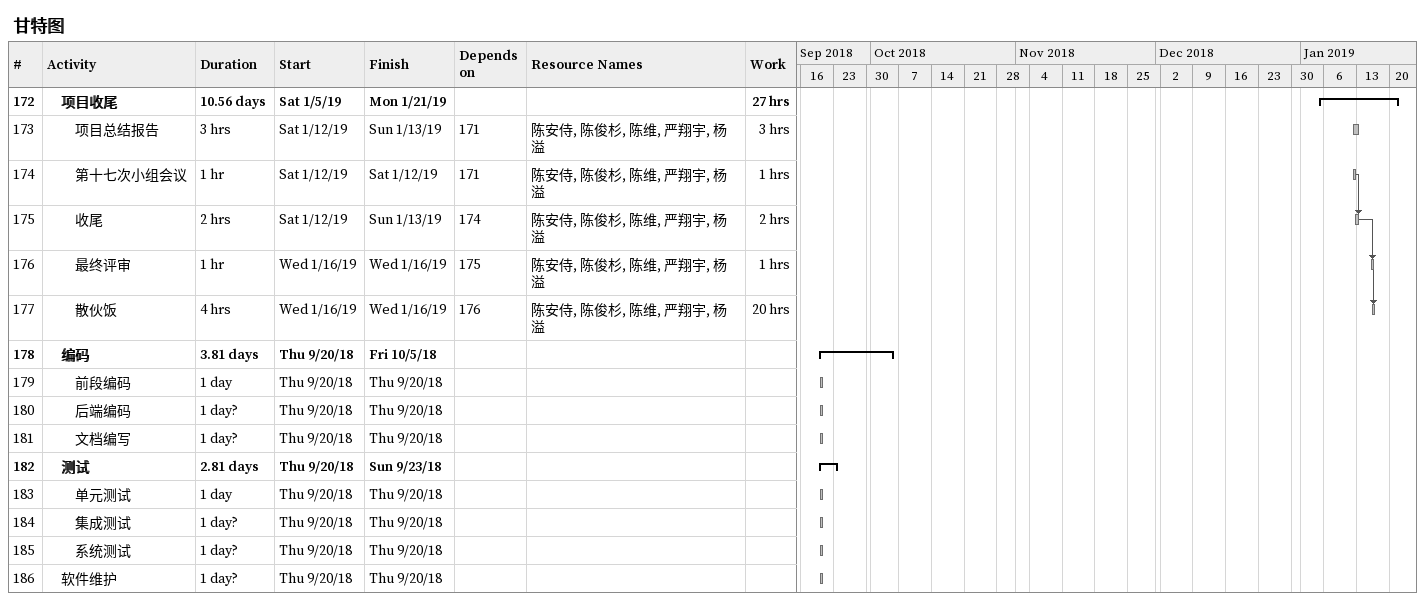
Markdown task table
甘特图

| ID | Level | Task | Duration | Start | Finish | Predecessors | Resources | Work (h) |
|---|---|---|---|---|---|---|---|---|
| 172 | 2 | **项目收尾** | 10.56d | 2019-01-05 | 2019-01-21 |  |  | 27 |
| 173 | 3 | 项目总结报告 | 3h | 2019-01-12 | 2019-01-13 | 171 | 陈安侍, 陈俊杉, 陈维, 严翔宇, 杨溢 | 3 |
| 174 | 3 | 第十七次小组会议 | 1h | 2019-01-12 | 2019-01-12 | 171 | 陈安侍, 陈俊杉, 陈维, 严翔宇, 杨溢 | 1 |
| 175 | 3 | 收尾 | 2h | 2019-01-12 | 2019-01-13 | 174 | 陈安侍, 陈俊杉, 陈维, 严翔宇, 杨溢 | 2 |
| 176 | 3 | 最终评审 | 1h | 2019-01-16 | 2019-01-16 | 175 | 陈安侍, 陈俊杉, 陈维, 严翔宇, 杨溢 | 1 |
| 177 | 3 | 散伙饭 | 4h | 2019-01-16 | 2019-01-16 | 176 | 陈安侍, 陈俊杉, 陈维, 严翔宇, 杨溢 | 20 |
| 178 | 2 | **编码** | 3.81d | 2018-09-20 | 2018-10-05 |  |  |  |
| 179 | 3 | 前段编码 | 1d | 2018-09-20 | 2018-09-20 |  |  |  |
| 180 | 3 | 后端编码 | 1d? | 2018-09-20 | 2018-09-20 |  |  |  |
| 181 | 3 | 文档编写 | 1d? | 2018-09-20 | 2018-09-20 |  |  |  |
| 182 | 2 | **测试** | 2.81d | 2018-09-20 | 2018-09-23 |  |  |  |
| 183 | 3 | 单元测试 | 1d | 2018-09-20 | 2018-09-20 |  |  |  |
| 184 | 3 | 集成测试 | 1d? | 2018-09-20 | 2018-09-20 |  |  |  |
| 185 | 3 | 系统测试 | 1d? | 2018-09-20 | 2018-09-20 |  |  |  |
| 186 | 2 | 软件维护 | 1d? | 2018-09-20 | 2018-09-20 |  |  |  |
